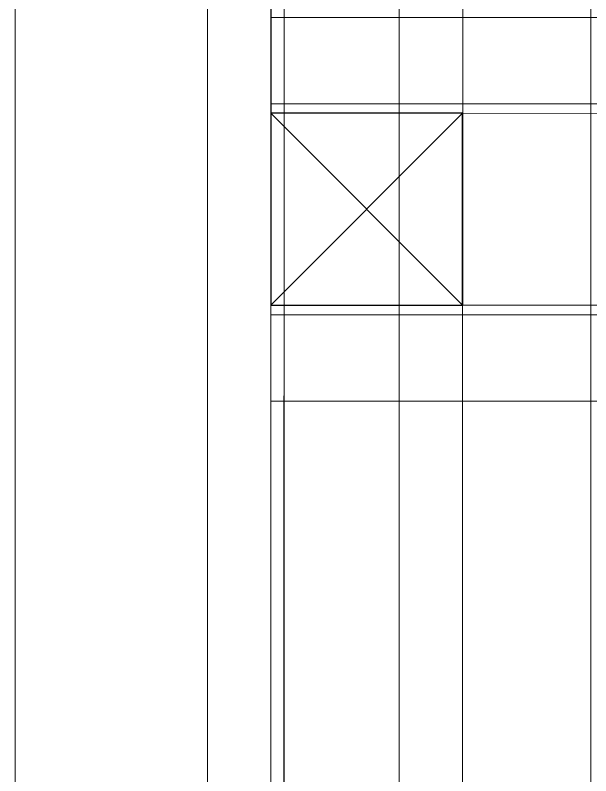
# Model space of a CAD drawing. Header units: millimetres. Extents: x -159872 to 386485, y -250577 to 158966.
# Drawn here: x 368151.2 to 368241.3, y 10889.8 to 11008.8 of the extents above; entities that cross this region are included whole.
import ezdxf

# ---------------------------------------------------------------- set-up
doc = ezdxf.new("R2010")
doc.units = ezdxf.units.MM
for name, color, linetype, lineweight in [('LDS-equipment-kitchen equipment', 3, 'Continuous', 13), ('WS-Fabs', 252, 'Continuous', 13), ('WS-FRAME HIDDEN', 68, 'Continuous', 5)]:
    doc.layers.add(name, color=color, linetype=linetype, lineweight=lineweight)

# ---------------------------------------------------------------- blocks, each defined once
blk = doc.blocks.new('Group-326')
at = {"layer": 'LDS-equipment-kitchen equipment', "color": 7, "linetype": 'Continuous', "lineweight": 5, "flags": 128}
for points in [[(307537.77, 50085.92), (307537.72, 44206.23), (307519.72, 44206.23), (307519.77, 50085.92), (307537.77, 50085.92)], [(307519.78, 47537.99), (307519.78, 46102.31), (307507.78, 46102.31), (307507.78, 47537.99), (307519.78, 47537.99)]]:
    blk.add_lwpolyline(points, close=True, dxfattribs=at)
at = {"layer": 'LDS-equipment-kitchen equipment', "color": 7, "lineweight": 5, "flags": 128}
blk.add_lwpolyline([(307567.75, 47085.91), (307567.75, 47785.93), (307537.75, 47785.93), (307537.75, 47085.91), (307567.75, 47085.91)], close=True, dxfattribs=at)
blk = doc.blocks.new('30 X 30 HIDDEN SECTION_3')
at = {"layer": 'WS-FRAME HIDDEN', "color": 7, "lineweight": 25}
blk.add_polyline3d([(0, -30, 0), (-30, -30, 0), (-30, 0, 0), (0, 0, 0), (0, -30, 0)], dxfattribs=at)
at = {"layer": 'WS-FRAME HIDDEN', "color": 7, "lineweight": 25, "transparency": 33554687}
for points in [[(-30, 0, 0), (0, -30, 0)], [(-30, -30, 0), (0, 0, 0)], [(-30, -30, 0), (0, -30, 0)]]:
    blk.add_polyline3d(points, dxfattribs=at)
blk = doc.blocks.new('A$C7a11c87d')
at = {"layer": 'WS-Fabs', "color": 7, "lineweight": 5}
for points in [[(3036.61, 350.16, 0), (3021.61, 350.16, 0), (3021.59, 20.16, 0)], [(3036.59, 15.16, 0), (3036.61, 350.16, 0)], [(3036.61, 350.16, 0), (3035.11, 350.16, 0), (3035.09, 15.16, 0), (3036.59, 15.16, 0), (3036.61, 350.16, 0)], [(3066.61, 350.15, 0), (3068.11, 350.15, 0), (3068.09, 15.15, 0), (3066.59, 15.15, 0), (3066.61, 350.15, 0)], [(3066.61, 350.15, 0), (3081.61, 350.15, 0), (3081.59, 20.15, 0)], [(3066.59, 15.15, 0), (3066.61, 350.15, 0)]]:
    blk.add_polyline3d(points, dxfattribs=at)
at = {"layer": 'WS-FRAME HIDDEN', "color": 7, "lineweight": 5}
for points in [[(5691.61, 350.02, 0), (2661.61, 350.18, 0), (2661.62, 390.17, 0), (5691.62, 389.99, 0), (5691.61, 350.02, 0)], [(2691.61, 350.18, 0), (3411.61, 350.13, 0), (3411.61, 320.13, 0), (2691.61, 320.18, 0), (2691.61, 350.18, 0)]]:
    blk.add_polyline3d(points, dxfattribs=at)
at = {"layer": 'WS-FRAME HIDDEN', "color": 7, "extrusion": (0, 0, -1), "rotation": 0.003365612959873085}
blk.add_blockref('30 X 30 HIDDEN SECTION_3', (-3036.61, 350.16), dxfattribs=at)
blk = doc.blocks.new('Group-338')
at = {"layer": 'LDS-equipment-kitchen equipment'}
blk.add_blockref('Group-326', (0, 0), dxfattribs=at)
at = {"layer": 'LDS-equipment-kitchen equipment', "rotation": 89.9999999946682}
blk.add_blockref('A$C7a11c87d', (307867.85, 44384.33), dxfattribs=at)

msp = doc.modelspace()

# ---------------------------------------------------------------- block references
at = {"layer": 'LDS-equipment-kitchen equipment', "color": 7}
msp.add_blockref('Group-338', (60673.51323, -36457.51522), dxfattribs=at)

doc.saveas('drawing.dxf')
